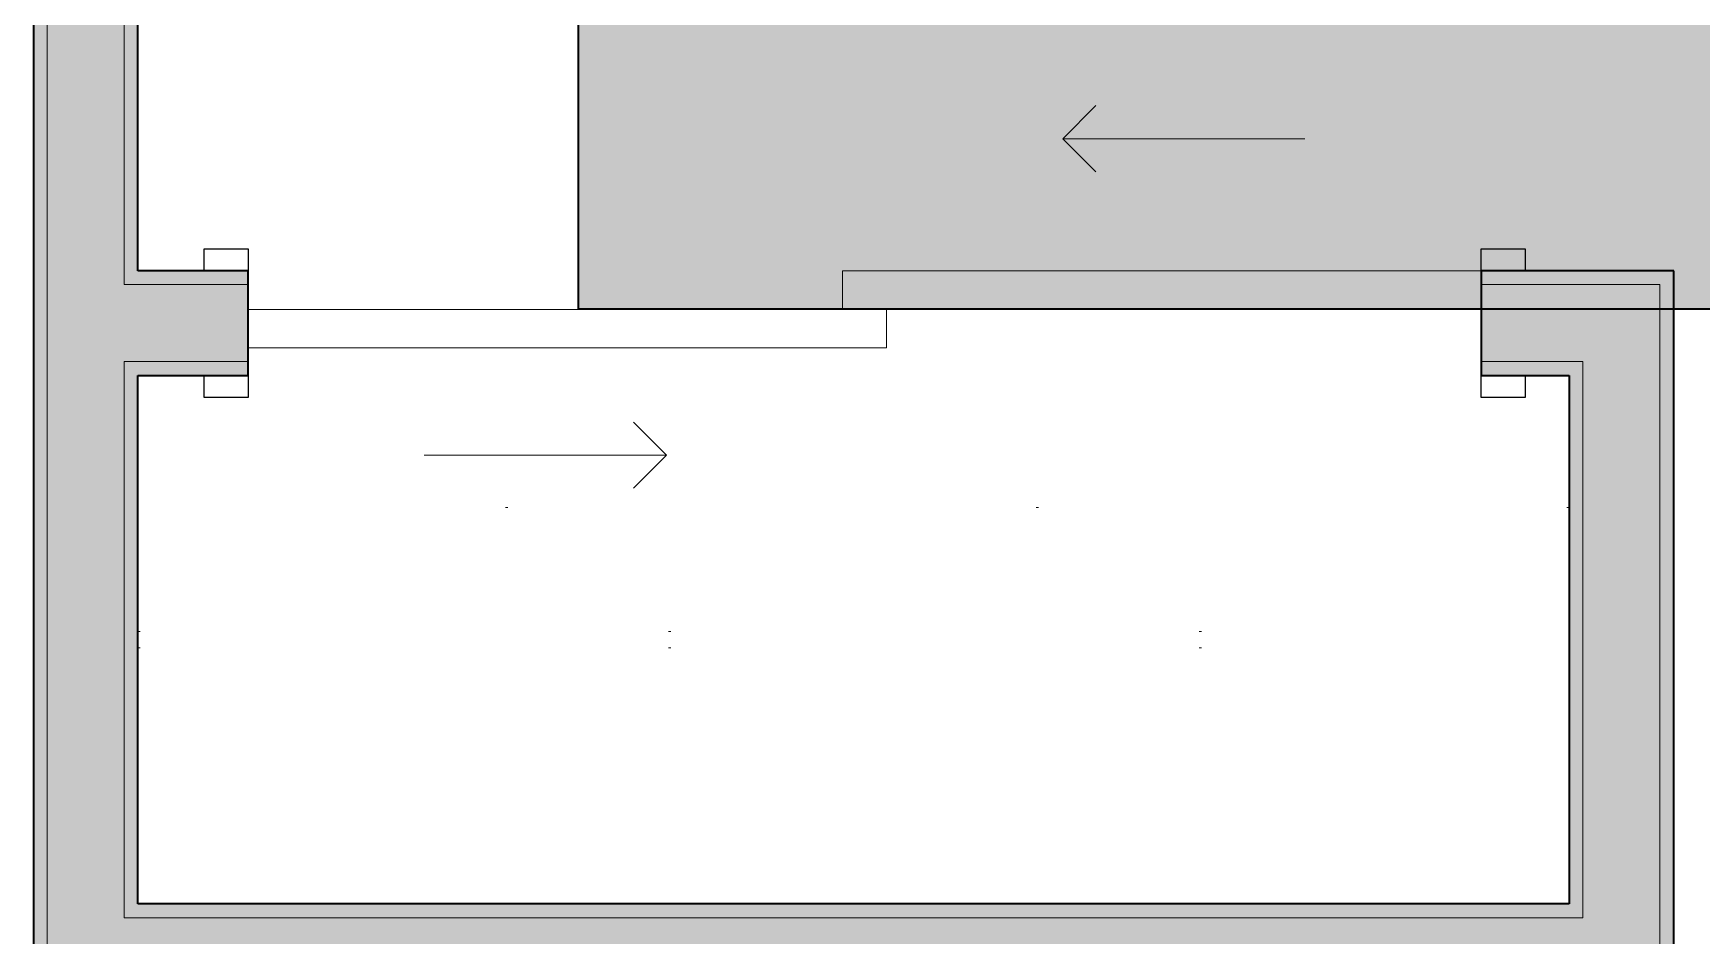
# Model space of a CAD drawing. Header units: inches. Extents: x 6 to 8416, y -388 to 6104.
# Drawn here: x 6666.2 to 6741.9, y 494 to 535 of the extents above; entities that cross this region are included whole.
import ezdxf

# ---------------------------------------------------------------- set-up
doc = ezdxf.new("R2010")
doc.units = ezdxf.units.IN
doc.header["$MEASUREMENT"] = 0
doc.linetypes.add('Dot 1_16_', pattern=[24, 0, -24])
for name, color, linetype, lineweight in [('A-DOOR', 31, 'Continuous', 18), ('A-DOOR-FRAM', 31, 'Continuous', 25), ('A-WALL', 113, 'Continuous', 25), ('A-WALL-PATT', 111, 'Continuous', 35), ('G-ANNO-SYMB', 111, 'Continuous', 13), ('I-WALL', 2, 'Continuous', 25), ('Q-CASE', 31, 'Continuous', 18)]:
    doc.layers.add(name, color=color, linetype=linetype, lineweight=lineweight)

# ---------------------------------------------------------------- blocks, each defined once
blk = doc.blocks.new('CW Closet Shelf-AM - CW Closet Shelf-AM-2244049-LEVEL 3 - PLAN Copy 1 Copy 1')
at = {"layer": 'Q-CASE', "linetype": 'Dot 1_16_', "lineweight": 9}
for p, q in [((33.238, 42), (-31.762, 42)), ((-31.762, 42), (-31.762, 24)), ((33.238, 24), (33.238, 42)), ((-31.762, 36.375), (33.238, 36.375)), ((-31.762, 35.625), (33.238, 35.625)), ((-31.762, 24), (33.238, 24))]:
    blk.add_line(p, q, dxfattribs=at)
blk = doc.blocks.new('Unit-Double-Sliding-Flush-ICC ADA-AM - 56_ x 84_-FG-NR __U-S2 _ SLIDING CLOSET_-5466164-LEVEL 3 - PLAN Copy 1 Copy 1')
at = {"layer": 'A-DOOR', "lineweight": 9}
for p, q in [((10.5, 2.5), (9, 1)), ((9, 1), (10.5, -0.5)), ((20, 1), (9, 1)), ((-1, -3.875), (-1, -5.625)), ((-1, -3.875), (28, -3.875)), ((28, -3.875), (28, -5.625)), ((-28, -7.375), (-28, -5.625)), ((-28, -5.625), (-1, -5.625)), ((-1, -5.625), (1, -5.625)), ((1, -5.625), (-1, -5.625)), ((1, -7.375), (1, -5.625)), ((28, -5.625), (1, -5.625)), ((1, -7.375), (-28, -7.375)), ((-9, -13.375), (-10.5, -11.875)), ((-20, -13.375), (-9, -13.375)), ((-10.5, -14.875), (-9, -13.375))]:
    blk.add_line(p, q, dxfattribs=at)
at = {"layer": 'A-DOOR'}
for p, q in [((-1, -3.875), (28, -3.875)), ((-1, -5.625), (-1, -3.875)), ((28, -3.875), (28, -5.625)), ((-28, -5.625), (1, -5.625)), ((-28, -7.375), (-28, -5.625)), ((28, -5.625), (-1, -5.625)), ((1, -5.625), (1, -7.375)), ((1, -7.375), (-28, -7.375))]:
    blk.add_line(p, q, dxfattribs=at)
at = {"layer": 'A-DOOR-FRAM'}
for p, q in [((-30, -1.625), (-28, -1.625)), ((-30, -2.625), (-30, -1.625)), ((-28, -1.625), (-28, -2.625)), ((28, -1.625), (30, -1.625)), ((28, -2.625), (28, -1.625)), ((30, -1.625), (30, -2.625)), ((-28, -2.625), (-30, -2.625)), ((30, -2.625), (28, -2.625)), ((-30, -7.375), (-28, -7.375)), ((-30, -8.375), (-30, -7.375)), ((-28, -7.375), (-28, -8.375)), ((28, -7.375), (30, -7.375)), ((28, -8.375), (28, -7.375)), ((30, -7.375), (30, -8.375)), ((-28, -8.375), (-30, -8.375)), ((30, -8.375), (28, -8.375))]:
    blk.add_line(p, q, dxfattribs=at)
at = {"layer": 'A-DOOR-FRAM', "lineweight": 18}
for p, q in [((-30, -2.625), (-30, -1.625)), ((-30, -1.625), (-28, -1.625)), ((-28, -2.625), (-28, -1.625)), ((28, -2.625), (28, -1.625)), ((28, -1.625), (30, -1.625)), ((30, -2.625), (30, -1.625)), ((-28, -2.625), (-30, -2.625)), ((30, -2.625), (28, -2.625)), ((-30, -8.375), (-30, -7.375)), ((-30, -7.375), (-28, -7.375)), ((-28, -8.375), (-28, -7.375)), ((28, -8.375), (28, -7.375)), ((28, -7.375), (30, -7.375)), ((30, -8.375), (30, -7.375)), ((-28, -8.375), (-30, -8.375)), ((30, -8.375), (28, -8.375))]:
    blk.add_line(p, q, dxfattribs=at)
blk = doc.blocks.new('Section - Rec_Vertical_3_64_ x 3_16_-800511-LEVEL 3 - PLAN Copy 1 Copy 1')
at = {"layer": 'G-ANNO-SYMB'}
blk.add_hatch(color=256, dxfattribs=at).paths.add_polyline_path([(0, 0.1875), (0, 0), (-0.046875, 0), (-0.046875, 0.1875)])
at = {"layer": 'G-ANNO-SYMB', "lineweight": 35}
for p, q in [((0, 0.1875), (-0.046875, 0.1875)), ((-0.046875, 0.1875), (-0.046875, 0)), ((0, 0), (0, 0.1875)), ((-0.046875, 0), (0, 0))]:
    blk.add_line(p, q, dxfattribs=at)

msp = doc.modelspace()

# ---------------------------------------------------------------- hatches: boundary and pattern name
at = {"layer": 'A-WALL-PATT', "lineweight": 25, "transparency": 33554560}
for points in [[(6666.16533733, 491.31077679), (6666.79033733, 491.31077679), (6666.79033733, 623.93577679), (6666.16533733, 623.93577679), (6666.16533733, 495.43577679)], [(6670.50803685, 494.81077679), (6735.91533733, 494.81077679), (6735.91533733, 495.43577679), (6670.29033733, 495.43577679), (6670.29033733, 494.81077679)]]:
    msp.add_hatch(color=10, dxfattribs=at).paths.add_polyline_path(points)
at = {"layer": 'A-WALL-PATT', "transparency": 33554560}
h = msp.add_hatch(color=10, dxfattribs=at)
h.paths.add_polyline_path([(6670.91533733, 495.43577679), (6670.91533733, 520.06077679), (6670.29033733, 520.06077679), (6670.29033733, 495.43577679), (6670.50803685, 495.43577679)])
h.paths.add_polyline_path([(6670.29033733, 523.56077679), (6670.91533733, 523.56077679), (6670.91533733, 623.93577679), (6670.29033733, 623.93577679), (6670.29033733, 527.92906081)])
h = msp.add_hatch(color=10, dxfattribs=at)
h.paths.add_polyline_path([(6675.91533733, 523.56077679), (6675.91533733, 524.18577679), (6670.91533733, 524.18577679), (6670.91533733, 523.56077679)])
h.paths.add_polyline_path([(6731.91533733, 523.56077679), (6740.04033733, 523.56077679), (6740.04033733, 524.18577679), (6731.91533733, 524.18577679)])
h = msp.add_hatch(color=10, dxfattribs=at)
h.paths.add_polyline_path([(6740.04033733, 381.31077679), (6740.66533733, 381.31077679), (6740.66533733, 401.31077679), (6740.04033733, 401.31077679), (6740.04033733, 384.81077679)])
h.paths.add_polyline_path([(6740.04033733, 404.81077679), (6740.66533733, 404.81077679), (6740.66533733, 435.06077679), (6740.04033733, 435.06077679), (6740.04033733, 409.83856081)])
h.paths.add_polyline_path([(6740.66533733, 438.56077679), (6740.66533733, 450.68577679), (6740.04033733, 450.68577679), (6740.04033733, 438.56077679)])
h.paths.add_polyline_path([(6740.04033733, 486.68577679), (6740.66533733, 486.68577679), (6740.66533733, 524.18577679), (6740.04033733, 524.18577679), (6740.04033733, 488.56556081)])
at = {"layer": 'A-WALL-PATT', "lineweight": 25, "transparency": 33554560}
h = msp.add_hatch(color=10, dxfattribs=at)
h.paths.add_polyline_path([(6675.91533733, 519.43577679), (6675.91533733, 520.06077679), (6670.91533733, 520.06077679), (6670.91533733, 519.43577679)])
h.paths.add_polyline_path([(6731.91533733, 519.43577679), (6735.91533733, 519.43577679), (6735.91533733, 520.06077679), (6731.91533733, 520.06077679)])
h = msp.add_hatch(color=10, dxfattribs=at)
h.paths.add_polyline_path([(6736.54033733, 385.43577679), (6736.54033733, 450.68577679), (6735.91533733, 450.68577679), (6735.91533733, 385.43577679)])
h.paths.add_polyline_path([(6735.91533733, 486.68577679), (6736.54033733, 486.68577679), (6736.54033733, 491.31077679), (6735.91533733, 491.31077679), (6735.91533733, 488.56556081)])
h.paths.add_polyline_path([(6736.54033733, 494.81077679), (6736.54033733, 520.06077679), (6735.91533733, 520.06077679), (6735.91533733, 494.81077679)])
at = {"layer": 'I-WALL', "transparency": 33554560}
for points in [[(6670.29033733, 494.81077679), (6670.29033733, 623.93577679), (6666.79033733, 623.93577679), (6666.79033733, 494.81077679)], [(6687.37928685, 491.31077679), (6736.54033733, 491.31077679), (6736.54033733, 494.81077679), (6666.79033733, 494.81077679), (6666.79033733, 491.31077679), (6672.29033733, 491.31077679)]]:
    msp.add_hatch(color=10, dxfattribs=at).paths.add_polyline_path(points)
h = msp.add_hatch(color=10, dxfattribs=at)
h.paths.add_polyline_path([(6675.91533733, 520.06077679), (6675.91533733, 523.56077679), (6670.29033733, 523.56077679), (6670.29033733, 520.06077679), (6670.91533733, 520.06077679)])
h.paths.add_polyline_path([(6735.91533733, 520.06077679), (6736.54033733, 520.06077679), (6736.54033733, 523.56077679), (6731.91533733, 523.56077679), (6731.91533733, 520.06077679)])
h = msp.add_hatch(color=10, dxfattribs=at)
h.paths.add_polyline_path([(6736.54033733, 384.81077679), (6740.04033733, 384.81077679), (6740.04033733, 450.68577679), (6736.54033733, 450.68577679), (6736.54033733, 385.43577679)])
h.paths.add_polyline_path([(6740.04033733, 486.68577679), (6740.04033733, 523.56077679), (6736.54033733, 523.56077679), (6736.54033733, 486.68577679)])

# ---------------------------------------------------------------- linework, layer by layer
at = {"layer": 'A-WALL', "lineweight": 9}
for p, q in [((6666.79033733, 414.81077679), (6666.79033733, 623.93577679)), ((6670.29033733, 523.56077679), (6670.29033733, 623.93577679)), ((6675.91533733, 523.56077679), (6670.29033733, 523.56077679)), ((6740.04033733, 523.56077679), (6731.91533733, 523.56077679)), ((6740.04033733, 486.68577679), (6740.04033733, 523.56077679)), ((6670.29033733, 494.81077679), (6670.29033733, 520.06077679)), ((6670.29033733, 520.06077679), (6675.91533733, 520.06077679)), ((6736.54033733, 520.06077679), (6731.91533733, 520.06077679)), ((6736.54033733, 494.81077679), (6736.54033733, 520.06077679)), ((6670.29033733, 494.81077679), (6736.54033733, 494.81077679))]:
    msp.add_line(p, q, dxfattribs=at)
at = {"layer": 'I-WALL', "lineweight": 35}
for p, q in [((6666.16533733, 623.93577679), (6666.16533733, 418.93577679)), ((6670.91533733, 524.18577679), (6670.91533733, 623.93577679)), ((6675.91533733, 524.18577679), (6670.91533733, 524.18577679)), ((6675.91533733, 519.43577679), (6675.91533733, 524.18577679)), ((6740.66533733, 524.18577679), (6731.91533733, 524.18577679)), ((6731.91533733, 524.18577679), (6731.91533733, 519.43577679)), ((6740.66533733, 486.68577679), (6740.66533733, 524.18577679)), ((6670.91533733, 495.43577679), (6670.91533733, 519.43577679)), ((6670.91533733, 519.43577679), (6675.91533733, 519.43577679)), ((6731.91533733, 519.43577679), (6735.91533733, 519.43577679)), ((6735.91533733, 519.43577679), (6735.91533733, 495.43577679)), ((6735.91533733, 495.43577679), (6670.91533733, 495.43577679))]:
    msp.add_line(p, q, dxfattribs=at)

# ---------------------------------------------------------------- block references
at = {"layer": 'A-DOOR', "rotation": 180}
msp.add_blockref('Unit-Double-Sliding-Flush-ICC ADA-AM - 56_ x 84_-FG-NR __U-S2 _ SLIDING CLOSET_-5466164-LEVEL 3 - PLAN Copy 1 Copy 1', (6703.91533733, 516.81077679), dxfattribs=at)
at = {"layer": 'G-ANNO-SYMB', "lineweight": 35, "xscale": 383.9999999999998, "yscale": 383.9999999999998, "zscale": 383.9999999999998, "rotation": 89.99999999999937}
msp.add_blockref('Section - Rec_Vertical_3_64_ x 3_16_-800511-LEVEL 3 - PLAN Copy 1 Copy 1', (6762.90814962, 540.46162763), dxfattribs=at)
at = {"layer": 'Q-CASE'}
msp.add_blockref('CW Closet Shelf-AM - CW Closet Shelf-AM-2244049-LEVEL 3 - PLAN Copy 1 Copy 1', (6702.67763241, 471.43577679), dxfattribs=at)

doc.saveas('drawing.dxf')
